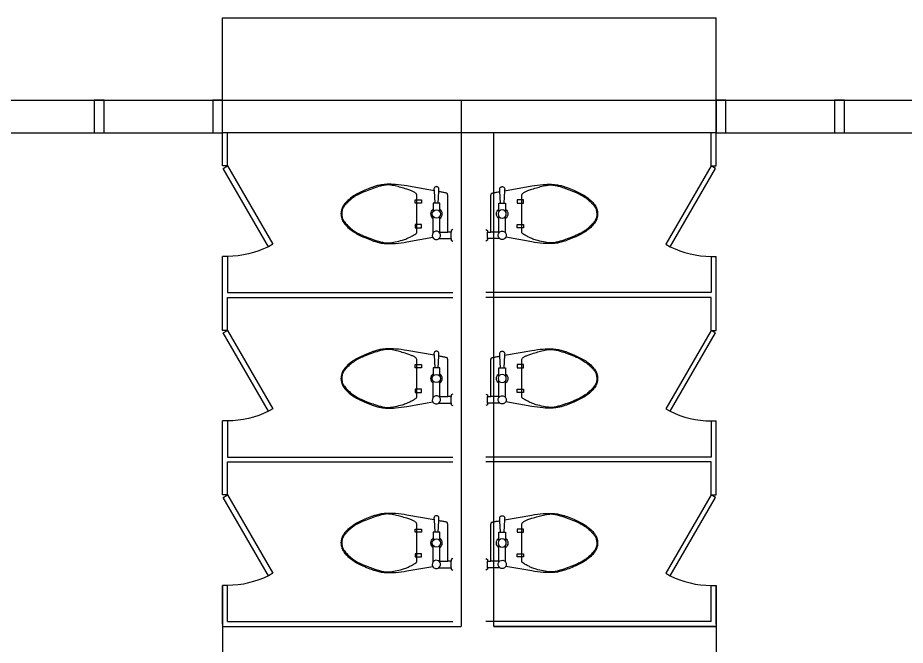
# Model space of a CAD drawing. Header units: millimetres. Extents: x -205 to 117945, y 114 to 103664.
# Drawn here: x 66600 to 71995, y 65250 to 69064 of the extents above; entities that cross this region are included whole.
import ezdxf

# ---------------------------------------------------------------- set-up
doc = ezdxf.new("R2010")
doc.units = ezdxf.units.MM
for name, color, linetype in [('A-FIN', 6, 'Continuous'), ('A-FIN-GL', 5, 'Continuous'), ('A-FIN-ST', 4, 'Continuous'), ('A-RC', 2, 'Continuous'), ('A-TOILET', 252, 'Continuous'), ('A-WALL', 3, 'Continuous')]:
    doc.layers.add(name, color=color, linetype=linetype)

# ---------------------------------------------------------------- blocks, each defined once
blk = doc.blocks.new('apt104')
for p, q in [((150, -10), (110, -10)), ((110, -80), (110, -31.3)), ((115, -80), (15, -80)), ((115, -120), (15, -120)), ((-85, -230), (-85, -190)), ((-85, -190), (-65, -190)), ((-65, -190), (-65, -230)), ((65, -190), (65, -230)), ((85, -190), (65, -190)), ((85, -230), (85, -190))]:
    blk.add_line(p, q)
for points in [[(95, 0), (100, -10), (110, -10), (110, -31.3), (105.5, -31), (98.4, -30.6), (86.8, -30.2), (0, -30.1), (-86.8, -30.2), (-98.4, -30.6), (-105.5, -31), (-112.6, -31.5), (-119.1, -32.1), (-123.2, -33), (-124.8, -34.7), (-126.1, -37.6), (-127.1, -41.1), (-127.9, -44.7), (-128.8, -49), (-130.1, -55.5), (-130.9, -59.7), (-131.7, -64.2), (-132.6, -69.2), (-133.6, -75), (-134.7, -80.9), (-135.6, -85.8), (-140.8, -85.5), (-143.8, -85.4), (-147.4, -85.2), (-151.7, -85), (-156, -85.9), (-160, -88.1), (-163, -91.1), (-164.7, -94.2), (-165.6, -96.8), (-165.9, -99), (-165.9, -100), (-165.9, -101), (-165.6, -103.2), (-164.7, -105.8), (-163, -108.9), (-160, -111.9), (-156, -114.1), (-151.7, -115), (-147.4, -114.8), (-143.8, -114.6), (-140.8, -114.5), (-170, -280, 0.022182), (-178.7, -348.2, 0.0294), (-180, -400, 0.029565), (-176.7, -435.7, 0.035314), (-170, -465, 0.006976), (-166.1, -477.1, 0.004694), (-160, -495, 0.019426), (-143.8, -535.6, 0.015468), (-120, -585, 0.040875), (-101.1, -615, 0.036447), (-75, -645, 0.04843), (-50.3, -665.2, 0.068612), (-30, -675, 0.037226), (-14.4, -678.8, 0.041311), (0, -680, 0.041311), (14.4, -678.8, 0.037226), (30, -675, 0.068612), (50.3, -665.2, 0.04843), (75, -645, 0.036447), (101.1, -615, 0.040875), (120, -585, 0.015468), (143.8, -535.6, 0.019426), (160, -495, 0.004694), (166.1, -477.1, 0.006976), (170, -465, 0.035314), (176.7, -435.7, 0.029565), (180, -400, 0.0294), (178.7, -348.2, 0.022182), (170, -280), (142.1, -121.9, 0.455372), (150, -85), (150, -10), (160, -10), (165, 0)], [(-65, -90), (-135.6, -85.8, 1.060552)]]:
    blk.add_lwpolyline(points, format="xyb")
for points in [[(-15, -80), (-65, -80), (-65, -120), (-15, -120)], [(-140.8, -114.5), (-65, -110)], [(-65, -230), (-85, -230)], [(65, -230), (85, -230)]]:
    blk.add_lwpolyline(points)
blk.add_lwpolyline([(155, -485, 0.01631), (169.3, -440.5, 0.029266), (175, -415, 0.059581), (176, -392.3, 0.031679), (170, -350, 0.018716), (159.3, -306.5, 0.029941), (150, -280, 0.016406), (141.7, -261.9, 0.013101), (130, -240, 0.031874), (117.8, -221.4, 0.236068), (115, -220), (-115, -220, 0.198912), (-123.7, -223.6, 0.091569), (-135, -240, 0.015343), (-141.8, -256.5, 0.011028), (-150, -280, 0.00909), (-161.3, -317, 0.010307), (-170, -350, 0.040097), (-176.1, -388.6, 0.059581), (-175, -415, 0.029266), (-169.3, -440.5, 0.01631), (-155, -485, 0.00591), (-139.4, -527, 0.010632), (-130, -550, 0.022415), (-114.9, -580.8, 0.027113), (-100, -605, 0.025219), (-89.4, -618.7, 0.015085), (-70, -640, 0.026781), (-54.5, -654.4, 0.03156), (-40, -665, 0.081068), (-24.1, -671.9, 0.057721), (0, -675, 0.044905), (17.8, -673.7, 0.063275), (30, -670, 0.056457), (47.6, -659.7, 0.038661), (70, -640, 0.016027), (90, -618.2, 0.028675), (100, -605, 0.023657), (115.9, -578.9, 0.022415), (130, -550, 0.010632), (139.4, -527, 0.00591)], format="xyb", close=True)
blk.add_circle((0, -100), 25)
for centre, radius, start, end in [((0, -100), 35, 34.8499, 145.1501), ((130, -100), 25, 36.8699, 298.9372), ((0, -100), 35, 214.8499, 325.1501)]:
    blk.add_arc(centre, radius, start, end)

msp = doc.modelspace()

# ---------------------------------------------------------------- linework, layer by layer
at = {"layer": 'A-FIN'}
for p, q in [((67844.8, 69063.6), (70844.8, 69063.6)), ((67844.8, 68563.6), (67844.8, 69063.6)), ((70844.8, 68563.6), (70844.8, 69063.6))]:
    msp.add_line(p, q, dxfattribs=at)
at = {"layer": 'A-FIN-GL', "flags": 128}
for points in [[(66344.8, 68563.6), (67844.8, 68563.6)], [(70844.8, 68563.6), (72344.8, 68563.6)], [(66344.8, 68363.6), (67844.8, 68363.6)], [(70844.8, 68363.6), (72344.8, 68363.6)]]:
    msp.add_lwpolyline(points, dxfattribs=at)
at = {"layer": 'A-FIN-ST'}
for points in [[(67064.8, 68363.6), (67124.8, 68363.6), (67124.8, 68563.6), (67064.8, 68563.6)], [(67784.8, 68363.6), (67844.8, 68363.6), (67844.8, 68563.6), (67784.8, 68563.6)], [(70844.8, 68363.6), (70904.8, 68363.6), (70904.8, 68563.6), (70844.8, 68563.6)], [(71564.8, 68363.6), (71624.8, 68363.6), (71624.8, 68563.6), (71564.8, 68563.6)]]:
    msp.add_lwpolyline(points, close=True, dxfattribs=at)
at = {"layer": 'A-RC', "flags": 128}
for points in [[(67844.8, 68563.6), (70844.8, 68563.6)], [(67844.8, 68363.6), (67844.8, 68563.6)], [(70844.8, 68363.6), (70844.8, 68563.6)], [(70844.8, 68363.6), (67844.8, 68363.6)]]:
    msp.add_lwpolyline(points, dxfattribs=at)
at = {"layer": 'A-TOILET'}
for p, q in [((67844.8, 68163), (67844.8, 68363.6)), ((67874.8, 68163), (67874.8, 68363.6)), ((70814.8, 68163), (70814.8, 68363.6)), ((70844.8, 68163), (70844.8, 68363.6)), ((67874.8, 68163), (67844.8, 68163)), ((70814.8, 68163), (70844.8, 68163)), ((67844.8, 67163), (67844.8, 67613)), ((67874.8, 67613), (67874.8, 67393.6)), ((70814.8, 67613), (70814.8, 67393.6)), ((70844.8, 67163), (70844.8, 67613)), ((67874.8, 67393.6), (69244.8, 67393.6)), ((70814.8, 67393.6), (69444.8, 67393.6)), ((67874.8, 67163), (67844.8, 67163)), ((70814.8, 67163), (70844.8, 67163)), ((67844.8, 66163), (67844.8, 66613)), ((67874.8, 66613), (67874.8, 66393.6)), ((70814.8, 66613), (70814.8, 66393.6)), ((70844.8, 66163), (70844.8, 66613)), ((67874.8, 66393.6), (69244.8, 66393.6)), ((70814.8, 66393.6), (69444.8, 66393.6)), ((67874.8, 66163), (67844.8, 66163)), ((70814.8, 66163), (70844.8, 66163)), ((67844.8, 65378.6), (67844.8, 65613)), ((67874.8, 65393.6), (67874.8, 65613)), ((70814.8, 65393.6), (70814.8, 65613)), ((70844.8, 65378.6), (70844.8, 65613)), ((67874.8, 65393.6), (69244.8, 65393.6)), ((70814.8, 65393.6), (69444.8, 65393.6))]:
    msp.add_line(p, q, dxfattribs=at)
for points in [[(67874.8, 68163), (68149.8, 67686.7), (68123.8, 67671.7), (67848.8, 68148)], [(70814.8, 68163), (70539.8, 67686.7), (70565.8, 67671.7), (70840.8, 68148)], [(67874.8, 67163), (68149.8, 66686.7), (68123.8, 66671.7), (67848.8, 67148)], [(70814.8, 67163), (70539.8, 66686.7), (70565.8, 66671.7), (70840.8, 67148)], [(67874.8, 66163), (68149.8, 65686.7), (68123.8, 65671.7), (67848.8, 66148)], [(70814.8, 66163), (70539.8, 65686.7), (70565.8, 65671.7), (70840.8, 66148)]]:
    msp.add_lwpolyline(points, close=True, dxfattribs=at)
for points in [[(68123.8, 67671.7, -0.1142), (67874.8, 67613), (67844.8, 67613)], [(70565.8, 67671.7, 0.1142), (70814.8, 67613), (70844.8, 67613)], [(68123.8, 66671.7, -0.1142), (67874.8, 66613), (67844.8, 66613)], [(70565.8, 66671.7, 0.1142), (70814.8, 66613), (70844.8, 66613)], [(68123.8, 65671.7, -0.1142), (67874.8, 65613), (67844.8, 65613)], [(70565.8, 65671.7, 0.1142), (70814.8, 65613), (70844.8, 65613)]]:
    msp.add_lwpolyline(points, format="xyb", dxfattribs=at)
for points in [[(67874.8, 67163), (67874.8, 67363.6), (69244.8, 67363.6)], [(70814.8, 67163), (70814.8, 67363.6), (69444.8, 67363.6)], [(67874.8, 66163), (67874.8, 66363.6), (69244.8, 66363.6)], [(70814.8, 66163), (70814.8, 66363.6), (69444.8, 66363.6)], [(67844.8, 65613), (67844.8, 65363.6), (69244.8, 65363.6)], [(70844.8, 65613), (70844.8, 65363.6), (69494.8, 65363.6)]]:
    msp.add_lwpolyline(points, dxfattribs=at)
at = {"layer": 'A-WALL'}
for p, q in [((69294.8, 68563.6), (69294.8, 65363.6)), ((69494.8, 65363.6), (69494.8, 68363.6)), ((67844.8, 65363.6), (67844.8, 65163.6)), ((70844.8, 65363.6), (70844.8, 65163.6))]:
    msp.add_line(p, q, dxfattribs=at)
at = {"layer": 'A-WALL', "flags": 128}
for points in [[(67844.8, 65363.6), (69294.8, 65363.6)], [(69494.8, 65363.6), (70844.8, 65363.6)]]:
    msp.add_lwpolyline(points, dxfattribs=at)

# ---------------------------------------------------------------- block references
at = {"layer": 'A-TOILET', "rotation": 270.0000006386023}
for p in [(69244.8, 67871.1), (69244.8, 66871.1), (69244.8, 65871.1)]:
    msp.add_blockref('apt104', p, dxfattribs=at)
at = {"layer": 'A-TOILET', "xscale": -1, "rotation": 89.99999936138681}
for p in [(69444.8, 67871.1), (69444.8, 66871.1), (69444.8, 65871.1)]:
    msp.add_blockref('apt104', p, dxfattribs=at)

doc.saveas('drawing.dxf')
